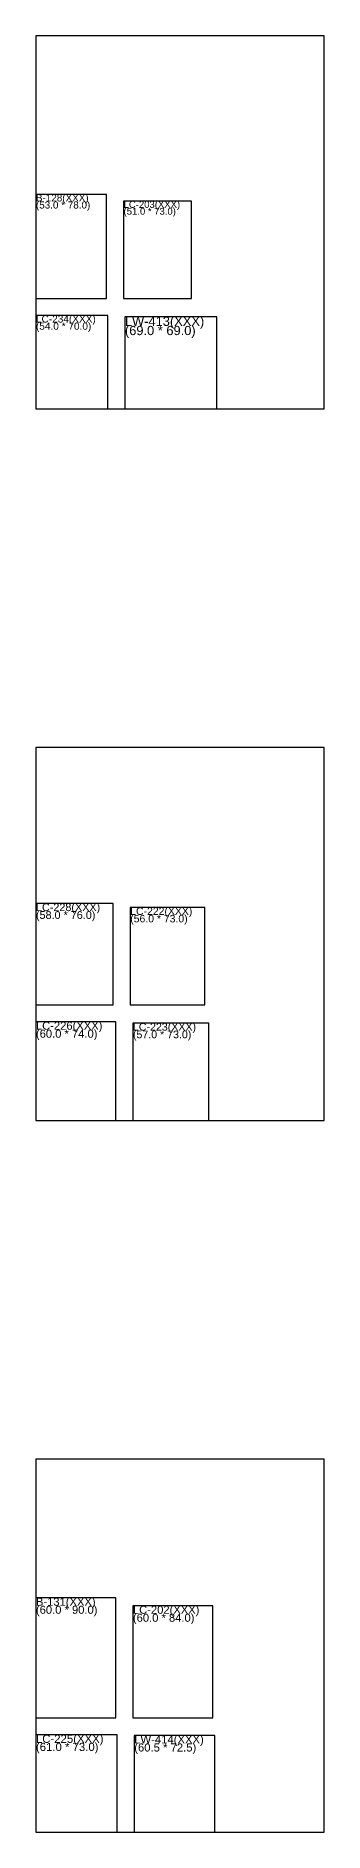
# Model space of a CAD drawing. Extents: x 0 to 8, y 21 to 536.
# Drawn here: x 0 to 8.5, y 273 to 326 of the extents above; entities that cross this region are included whole.
import ezdxf

# ---------------------------------------------------------------- set-up
doc = ezdxf.new("R2010")
doc.units = 0
doc.styles.get("Standard").update_dxf_attribs({"font": 'arial.ttf'})

msp = doc.modelspace()

# ---------------------------------------------------------------- linework, layer by layer
for points in [[(0, 315, 0), (8.5, 315, 0), (8.5, 326, 0), (0, 326, 0)], [(0, 318.255, 0), (2.086, 318.255, 0), (2.086, 321.324, 0), (0, 321.324, 0)], [(2.586, 318.255, 0), (4.593, 318.255, 0), (4.593, 321.127, 0), (2.586, 321.127, 0)], [(0, 315, 0), (2.125, 315, 0), (2.125, 317.755, 0), (0, 317.755, 0)], [(2.625, 315, 0), (5.34, 315, 0), (5.34, 317.715, 0), (2.625, 317.715, 0)], [(0, 294, 0), (8.5, 294, 0), (8.5, 305, 0), (0, 305, 0)], [(0, 297.412, 0), (2.282, 297.412, 0), (2.282, 300.403, 0), (0, 300.403, 0)], [(2.782, 297.412, 0), (4.986, 297.412, 0), (4.986, 300.285, 0), (2.782, 300.285, 0)], [(0, 294, 0), (2.361, 294, 0), (2.361, 296.912, 0), (0, 296.912, 0)], [(2.861, 294, 0), (5.104, 294, 0), (5.104, 296.873, 0), (2.861, 296.873, 0)], [(0, 273, 0), (8.5, 273, 0), (8.5, 284, 0), (0, 284, 0)], [(0, 276.373, 0), (2.361, 276.373, 0), (2.361, 279.914, 0), (0, 279.914, 0)], [(2.861, 276.373, 0), (5.222, 276.373, 0), (5.222, 279.678, 0), (2.861, 279.678, 0)], [(0, 273, 0), (2.4, 273, 0), (2.4, 275.873, 0), (0, 275.873, 0)], [(2.9, 273, 0), (5.281, 273, 0), (5.281, 275.853, 0), (2.9, 275.853, 0)]]:
    msp.add_polyline3d(points, close=True)

# ---------------------------------------------------------------- texts
for s, height, p in [('B-128(XXX)', 0.2086, (0, 321.116)), ('(53.0 * 78.0)', 0.20856, (0, 320.907)), ('(51.0 * 73.0)', 0.20069, (2.586, 320.726)), ('LC-203(XXX)', 0.20069, (2.586, 320.927)), ('(54.0 * 70.0)', 0.2125, (0, 317.33)), ('LC-234(XXX)', 0.2125, (0, 317.542)), ('LW-413(XXX)', 0.27153, (2.625, 317.444)), ('(69.0 * 69.0)', 0.27153, (2.625, 317.172)), ('(58.0 * 76.0)', 0.22824, (0, 299.946)), ('LC-228(XXX)', 0.22824, (0, 300.175)), ('(56.0 * 73.0)', 0.22037, (2.782, 299.844)), ('LC-222(XXX)', 0.22037, (2.782, 300.064)), ('LC-226(XXX)', 0.23611, (0, 296.676)), ('LC-223(XXX)', 0.22431, (2.861, 296.648)), ('(60.0 * 74.0)', 0.23611, (0, 296.44)), ('(57.0 * 73.0)', 0.22431, (2.861, 296.424)), ('B-131(XXX)', 0.2361, (0, 279.678)), ('(60.0 * 90.0)', 0.23611, (0, 279.442)), ('(60.0 * 84.0)', 0.23611, (2.861, 279.206)), ('LC-202(XXX)', 0.23611, (2.861, 279.442)), ('(61.0 * 73.0)', 0.24005, (0, 275.393)), ('LC-225(XXX)', 0.24005, (0, 275.633)), ('(60.5 * 72.5)', 0.23808, (2.9, 275.377)), ('LW-414(XXX)', 0.23808, (2.9, 275.615))]:
    msp.add_text(s, height=height).set_placement(p)

doc.saveas('drawing.dxf')
